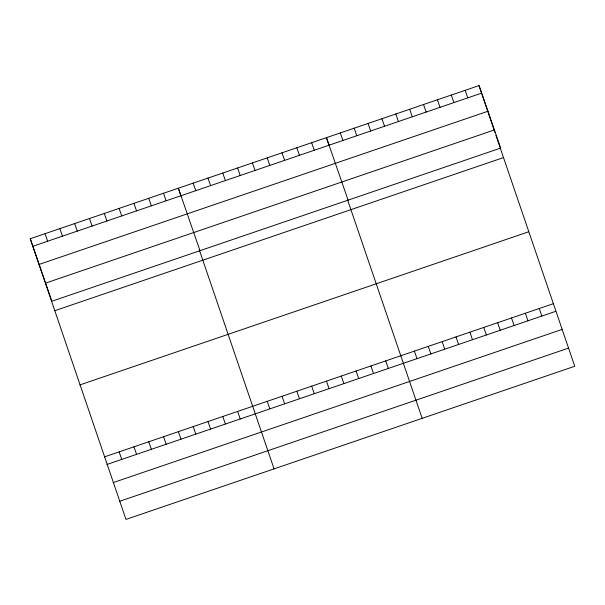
<?xml version="1.0" encoding="UTF-8"?>
<svg xmlns="http://www.w3.org/2000/svg" width="605" height="605" viewBox="0 0 605 605"><rect width="100%" height="100%" fill="white"/><g stroke="black" fill="none" stroke-linecap="round" stroke-linejoin="round"><path stroke-width="0.91" d="M30.25 238.733L479.039 85.592L500.675 148.074L51.886 301.222L30.25 238.733L125.961 519.408L574.75 366.267L499.412 145.593M32.859 246.273L481.648 93.125M39.136 264.408L487.933 111.26M45.609 283.087L494.398 129.939M54.692 310.736L503.481 157.595M79.875 384.924L528.672 231.775M104.325 456.926L553.114 303.778M106.934 464.466L555.723 311.318M113.211 482.593L562 329.453M119.684 501.28L568.473 348.132M465.169 90.319L467.778 97.859M539.244 308.512L541.853 316.052M451.3 95.053L453.909 102.593M525.367 313.246L527.976 320.786M437.423 99.787L440.032 107.327M511.497 317.98L514.106 325.52M423.553 104.521L426.162 112.061M497.628 322.715L500.237 330.254M409.683 109.255L412.292 116.795M483.758 327.449L486.367 334.988M395.814 113.99L398.423 121.529M469.881 332.183L472.49 339.723M381.937 118.724L384.546 126.264M456.011 336.917L458.62 344.457M368.067 123.458L370.676 130.998M442.142 341.651L444.751 349.183M354.197 128.192L356.806 135.732M428.264 346.385L430.881 353.917M340.32 132.926L342.937 140.466M414.395 351.119L417.004 358.652M348.087 200.142L326.45 137.66L329.067 145.374M422.161 418.335L347.693 200.232M311.643 142.712L314.252 150.252M385.718 360.905L388.327 368.445M296.828 147.764L299.445 155.304M370.903 365.957L373.512 373.497M282.021 152.823L284.63 160.355M356.095 371.009L358.704 378.548M267.213 157.875L269.822 165.415M341.28 376.068L343.897 383.6M252.398 162.927L255.015 170.466M326.473 381.12L329.082 388.66M237.591 167.978L240.2 175.518M311.666 386.171L314.275 393.711M222.784 173.038L225.393 180.57M296.851 391.231L299.46 398.763M207.969 178.089L210.578 185.629M282.043 396.283L284.652 403.815M193.161 183.141L195.77 190.681M267.236 401.334L269.845 408.874M199.99 250.682L178.354 188.2L180.971 195.914M274.057 468.875L199.302 249.91M163.539 193.252L166.148 200.784M237.614 411.445L240.223 418.978M148.732 198.304L151.341 205.844M222.806 416.497L225.415 424.037M133.924 203.356L136.533 210.895M207.991 421.549L210.601 429.089M119.109 208.415L121.718 215.947M193.184 426.601L195.793 434.14M104.302 213.467L106.911 221.006M178.369 431.66L180.986 439.192M89.487 218.518L92.104 226.058M163.562 436.712L166.171 444.252M74.68 223.57L77.289 231.11M148.754 441.763L151.363 449.303M59.872 228.629L62.481 236.162M133.939 446.823L136.556 454.355M45.057 233.681L47.666 241.221M119.132 451.874L121.741 459.407M479.039 85.592L491.26 121.59M491.555 122.444L495.049 132.737M495.918 135.308L499.117 144.731"/></g></svg>
